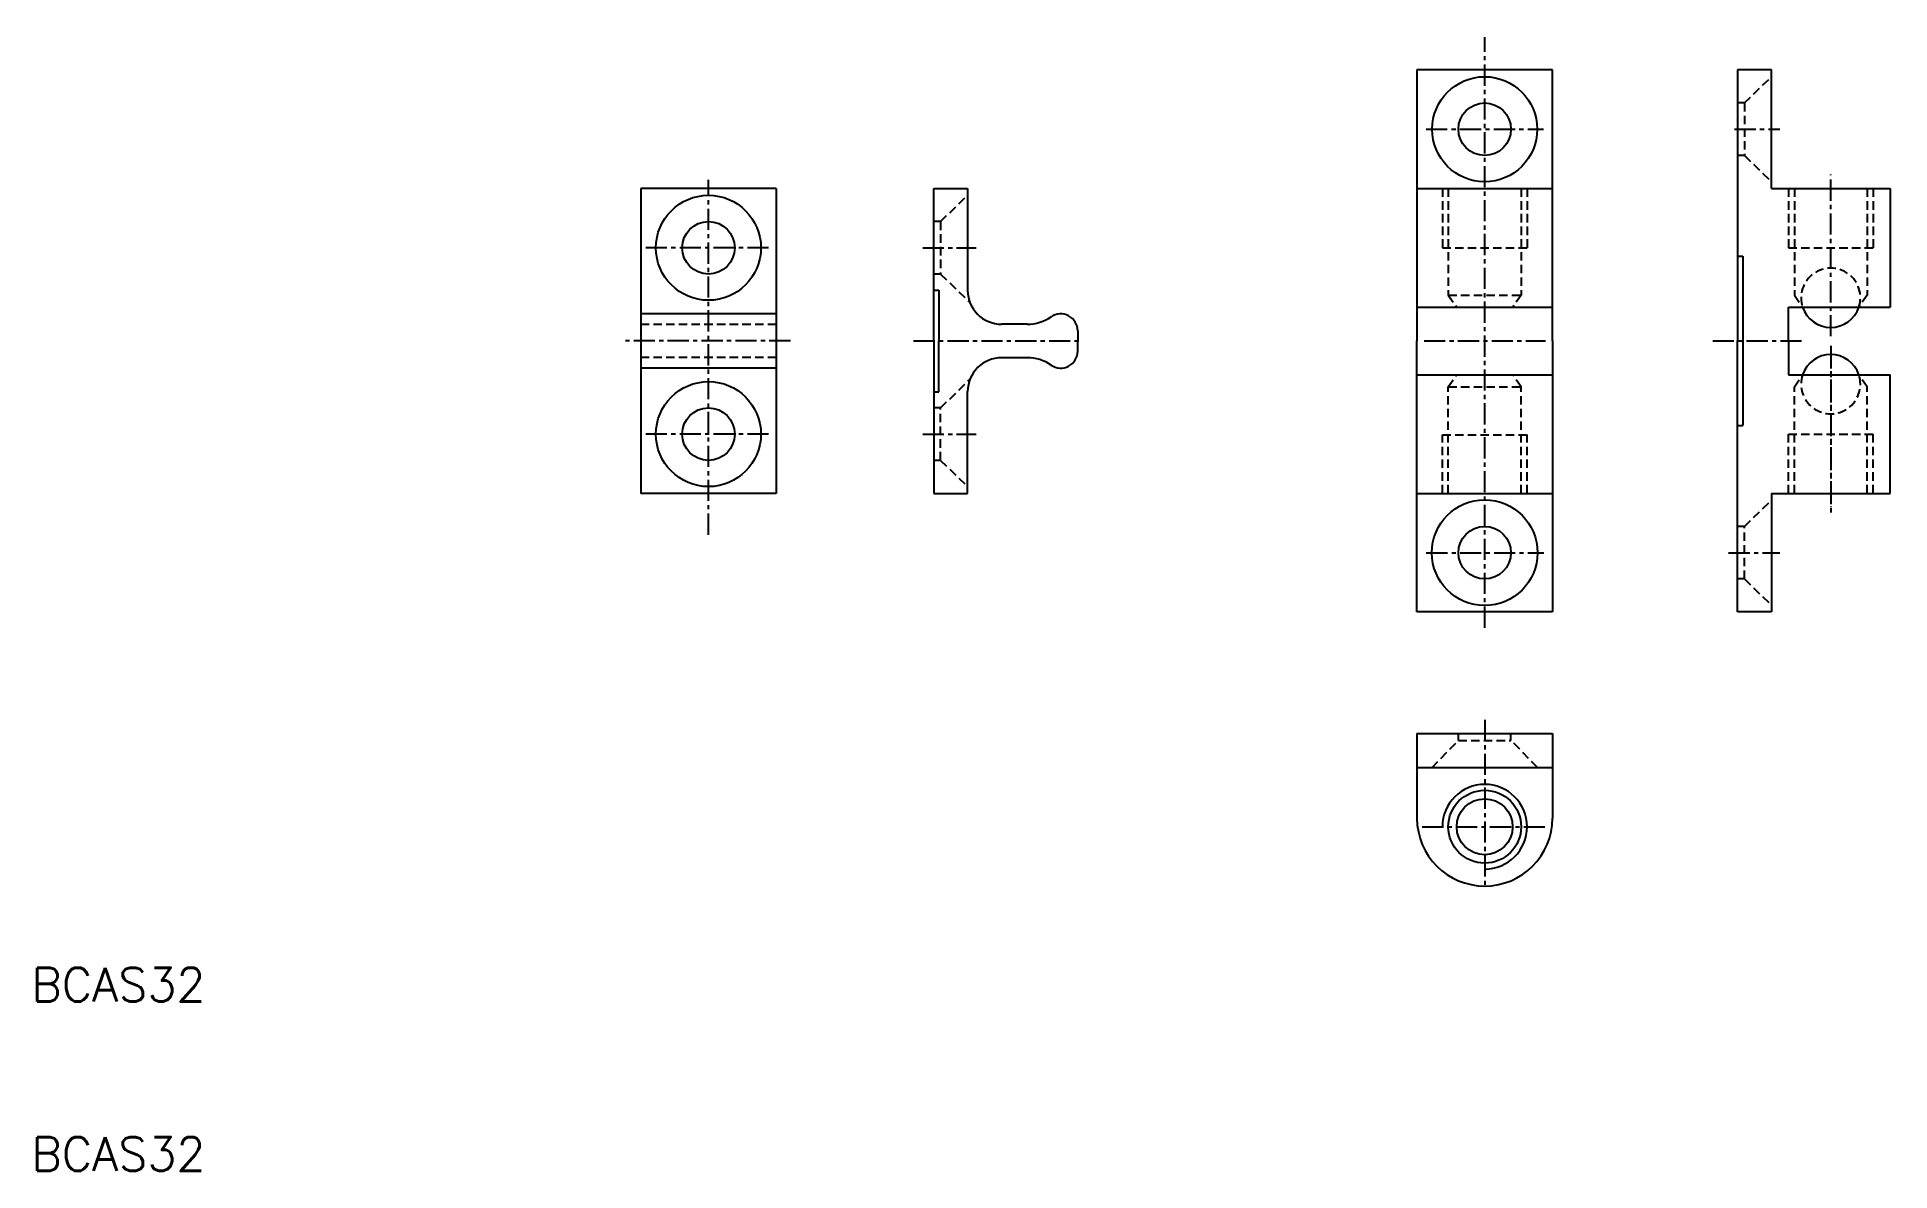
# Model space of a CAD drawing. Extents: x 10 to 120, y 10 to 77.
import ezdxf

# ---------------------------------------------------------------- set-up
doc = ezdxf.new("R2010")
doc.units = 0
doc.linetypes.add('CENTER', pattern=[2, 1.25, -0.25, 0.25, -0.25])
doc.linetypes.add('DASHED', pattern=[0.75, 0.5, -0.25])
doc.layers.get('0').update_dxf_attribs({"linetype": 'CONTINUOUS'})
doc.layers.add('CENTER', color=1, linetype='CENTER')
doc.styles.get("Standard").update_dxf_attribs({"font": 'txt.shx'})

msp = doc.modelspace()

# ---------------------------------------------------------------- linework, layer by layer
at = {"color": 7, "linetype": 'CONTINUOUS'}
for p, q in [((91.85, 75), (91.85, 59)), ((99.85, 75), (91.85, 75)), ((99.85, 59), (99.85, 75)), ((110.79, 75), (110.79, 59)), ((112.79, 75), (110.79, 75)), ((112.79, 68), (112.79, 75)), ((54, 68), (46, 68)), ((46, 68), (46, 50)), ((54, 68), (54, 50)), ((63.31, 68), (65.31, 68)), ((63.31, 59), (63.31, 68)), ((65.31, 68), (65.31, 61.99)), ((91.85, 68), (99.85, 68)), ((112.79, 68), (119.79, 68)), ((119.79, 68), (119.79, 61)), ((110.79, 64), (111.09, 64)), ((111.09, 64), (111.09, 54)), ((63.31, 62), (63.61, 62)), ((63.61, 62), (63.61, 59)), ((54, 60.6), (46, 60.6)), ((91.85, 61), (99.85, 61)), ((113.79, 61), (119.79, 61)), ((113.79, 59), (113.79, 61)), ((68.83, 59.99), (67.31, 59.99)), ((71.81, 59.6), (71.81, 59)), ((63.31, 59), (63.31, 50)), ((63.61, 56), (63.61, 59)), ((68.83, 58.01), (67.31, 58.01)), ((71.81, 58.4), (71.81, 59)), ((91.85, 43), (91.85, 59)), ((99.85, 59), (99.85, 43)), ((110.79, 43), (110.79, 59)), ((113.79, 59), (113.79, 57)), ((54, 57.4), (46, 57.4)), ((91.85, 57), (99.85, 57)), ((113.79, 57), (119.79, 57)), ((119.79, 50), (119.79, 57)), ((63.31, 56), (63.61, 56)), ((65.31, 50), (65.31, 56.01)), ((110.79, 54), (111.09, 54)), ((54, 50), (46, 50)), ((63.31, 50), (65.31, 50)), ((91.85, 50), (99.85, 50)), ((112.79, 50), (119.79, 50)), ((112.79, 50), (112.79, 43)), ((99.85, 43), (91.85, 43)), ((112.79, 43), (110.79, 43)), ((91.85, 35.82), (91.85, 30.82)), ((91.85, 35.82), (99.85, 35.82)), ((99.85, 35.82), (99.85, 30.82)), ((91.85, 33.82), (99.85, 33.82))]:
    msp.add_line(p, q, dxfattribs=at)
at = {"color": 3, "linetype": 'DASHED'}
for p, q in [((111.19, 73.05), (112.79, 74.6)), ((111.19, 73.05), (110.79, 73.05)), ((111.19, 73.05), (111.19, 69.95)), ((111.19, 69.95), (110.79, 69.95)), ((111.19, 69.95), (112.79, 68.4)), ((93.35, 68), (93.35, 64.5)), ((93.7, 68), (93.7, 61.7)), ((98, 68), (98, 61.7)), ((98.35, 68), (98.35, 64.5)), ((113.79, 68), (113.79, 64.5)), ((114.14, 68), (114.14, 61.7)), ((118.44, 68), (118.44, 61.7)), ((118.79, 68), (118.79, 64.5)), ((63.71, 66.05), (65.31, 67.6)), ((63.71, 66.05), (63.31, 66.05)), ((63.71, 66.05), (63.71, 62.95)), ((93.35, 64.5), (98.35, 64.5)), ((113.79, 64.5), (118.79, 64.5)), ((63.71, 62.95), (63.31, 62.95)), ((63.71, 62.95), (65.44, 61.27)), ((93.7, 61.7), (98, 61.7)), ((93.7, 61.7), (94.19, 61)), ((98, 61.7), (97.51, 61)), ((114.14, 61.7), (114.62, 61)), ((118.44, 61.7), (117.95, 61)), ((54, 59.98), (46, 59.98)), ((54, 58.02), (46, 58.02)), ((93.7, 56.3), (94.19, 57)), ((98, 56.3), (97.51, 57)), ((114.14, 56.3), (114.62, 57)), ((118.44, 56.3), (117.95, 57)), ((63.71, 55.05), (65.44, 56.73)), ((93.7, 50), (93.7, 56.3)), ((93.7, 56.3), (98, 56.3)), ((98, 50), (98, 56.3)), ((114.14, 50), (114.14, 56.3)), ((118.44, 50), (118.44, 56.3)), ((63.71, 55.05), (63.31, 55.05)), ((63.71, 51.95), (63.71, 55.05)), ((93.35, 50), (93.35, 53.45)), ((93.35, 53.45), (98.35, 53.45)), ((98.35, 50), (98.35, 53.45)), ((113.79, 53.5), (118.79, 53.5)), ((113.79, 50), (113.79, 53.5)), ((118.79, 50), (118.79, 53.5)), ((63.71, 51.95), (63.31, 51.95)), ((63.71, 51.95), (65.31, 50.4)), ((111.19, 48.05), (112.79, 49.6)), ((111.19, 48.05), (110.79, 48.05)), ((111.19, 44.95), (111.19, 48.05)), ((111.19, 44.95), (110.79, 44.95)), ((111.19, 44.95), (112.79, 43.4)), ((92.74, 33.82), (94.3, 35.42)), ((94.3, 35.42), (94.3, 35.82)), ((94.3, 35.42), (97.4, 35.42)), ((97.4, 35.42), (97.4, 35.82)), ((98.97, 33.82), (97.4, 35.42))]:
    msp.add_line(p, q, dxfattribs=at)
at = {"color": 7, "linetype": 'CONTINUOUS'}
for centre, radius in [((95.85, 71.5), 3.1), ((95.85, 71.5), 1.55), ((50, 64.5), 3.1), ((50, 64.5), 1.55), ((50, 53.5), 3.1), ((50, 53.5), 1.55), ((95.85, 46.5), 3.12), ((95.85, 46.5), 1.55), ((95.85, 30.32), 2.15), ((95.85, 30.32), 1.65)]:
    msp.add_circle(centre, radius, dxfattribs=at)
at = {"color": 3, "linetype": 'DASHED'}
for centre, start, end in [((116.29, 61.55), 341.8142, 198.1858), ((116.29, 56.45), 161.8142, 18.1858)]:
    msp.add_arc(centre, 1.75, start, end, dxfattribs=at)
at = {"color": 7, "linetype": 'CONTINUOUS'}
for centre, radius, start, end in [((67.31, 61.99), 2, 180, 270), ((68.83, 62.49), 2.5, 270, 304.4452), ((70.81, 59.6), 1, 0, 124.4452), ((116.29, 61.55), 1.75, 198.1858, 341.8142), ((67.31, 56.01), 2, 90, 180), ((68.83, 55.51), 2.5, 55.5548, 90), ((70.81, 58.4), 1, 235.5548, 0), ((116.29, 56.45), 1.75, 18.1858, 161.8142), ((95.85, 30.82), 4, 180, 0)]:
    msp.add_arc(centre, radius, start, end, dxfattribs=at)
at = {"color": 3, "linetype": 'CONTINUOUS'}
msp.add_arc((95.85, 30.32), 2.5, 270, 180, dxfattribs=at)
at = {"layer": 'CENTER', "color": 1, "linetype": 'CENTER'}
for p, q in [((95.85, 42.07), (95.85, 76.94)), ((92.39, 71.5), (99.32, 71.5)), ((110.61, 71.5), (113.29, 71.5)), ((50, 47.56), (50, 68.51)), ((116.29, 59.28), (116.29, 68.82)), ((53.55, 64.5), (46.23, 64.5)), ((62.66, 64.5), (65.81, 64.5)), ((54.84, 59), (45.1, 59)), ((62.12, 59), (71.88, 59)), ((92.27, 59), (99.44, 59)), ((109.32, 59), (114.59, 59)), ((116.29, 58.72), (116.29, 49.18)), ((116.29, 58.62), (116.29, 48.86)), ((116.29, 58.62), (116.29, 49.08)), ((53.55, 53.5), (46.23, 53.5)), ((62.66, 53.5), (65.81, 53.5)), ((92.4, 46.5), (99.34, 46.5)), ((110.26, 46.5), (113.29, 46.5)), ((95.85, 36.63), (95.85, 26.89)), ((92.16, 30.32), (99.45, 30.32))]:
    msp.add_line(p, q, dxfattribs=at)

# ---------------------------------------------------------------- texts
at = {"color": 7, "linetype": 'CONTINUOUS'}
for p in [(10, 20), (10, 10)]:
    msp.add_text('BCAS32', height=2, dxfattribs=at).set_placement(p)

doc.saveas('drawing.dxf')
